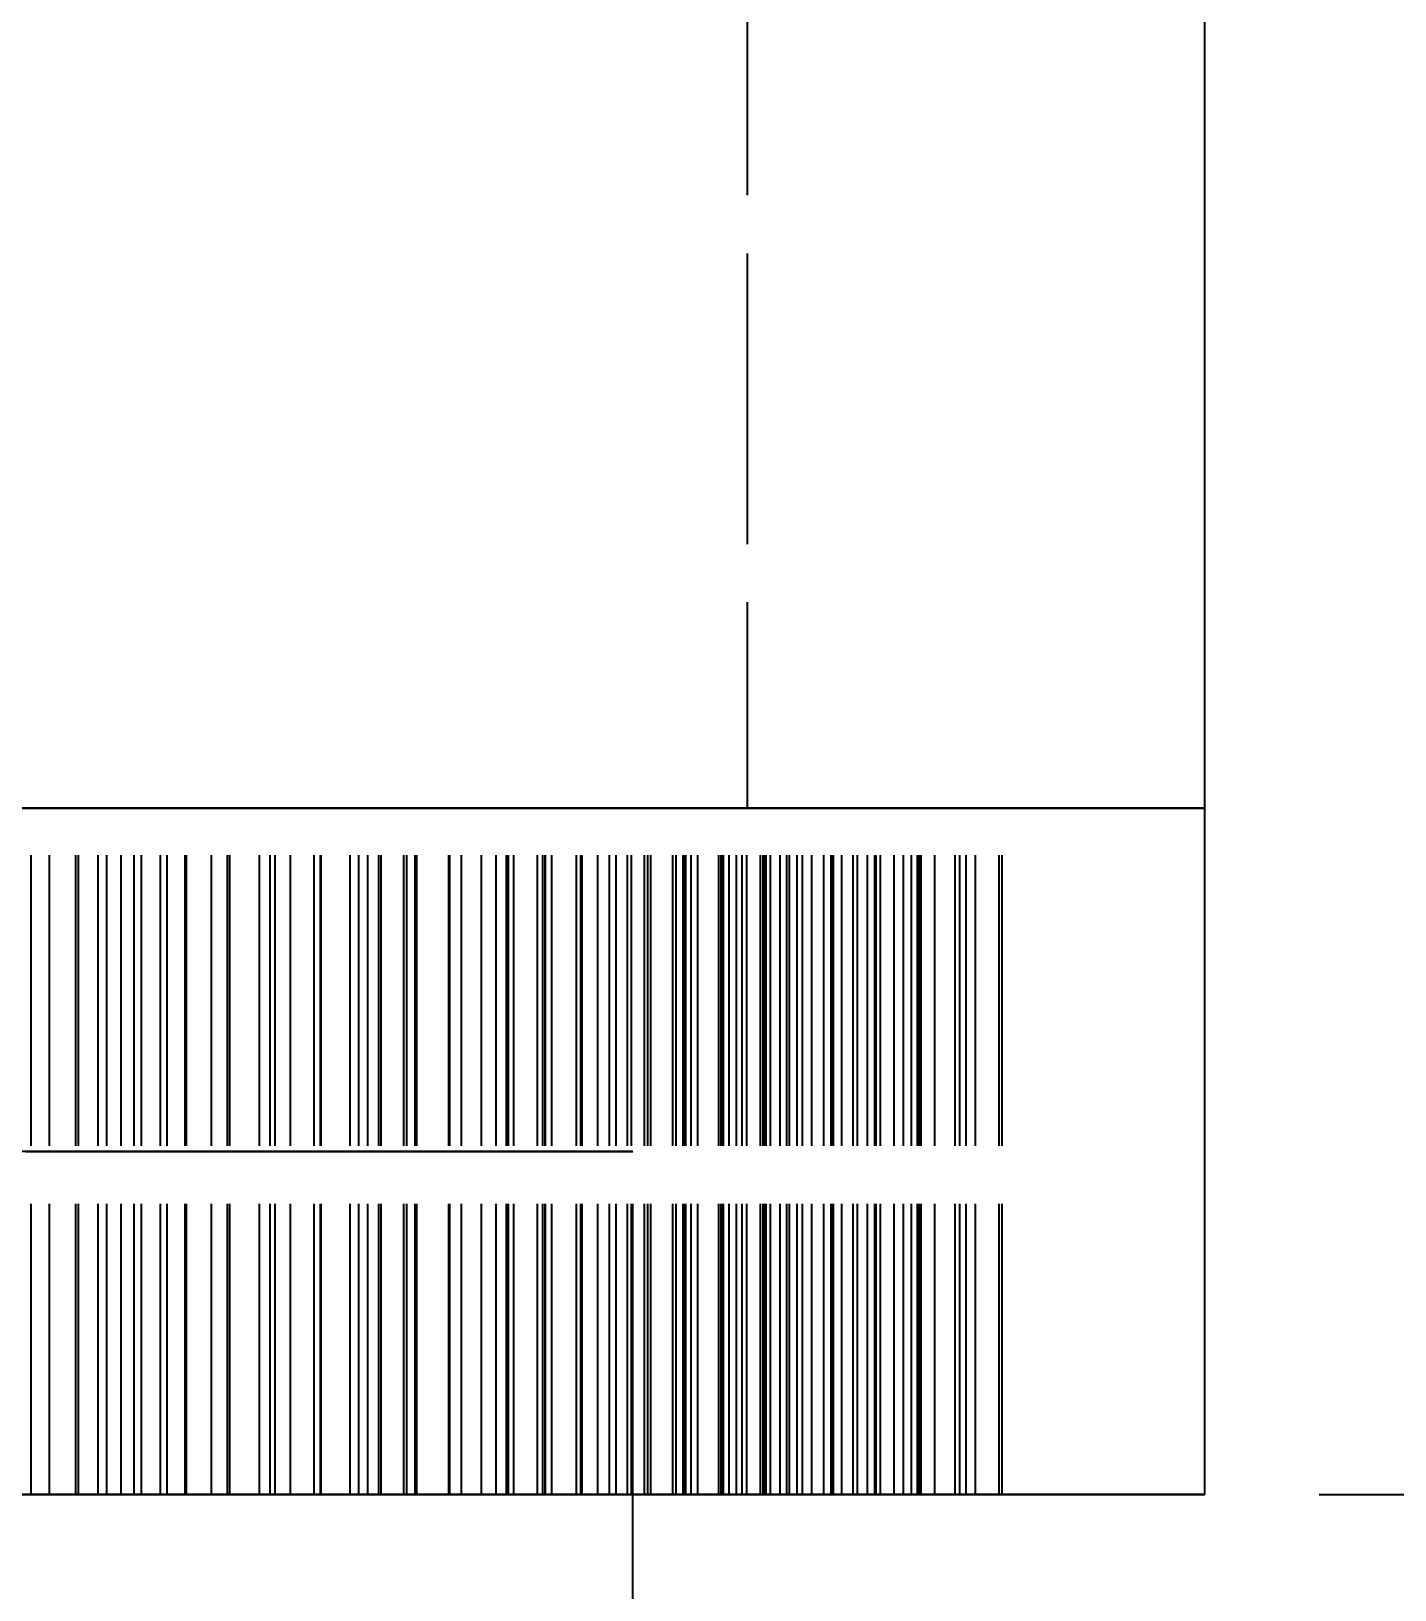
# Model space of a CAD drawing. Header units: millimetres. Extents: x -9 to 243, y -53 to 196.
# Drawn here: x 174.72 to 180.68, y -18.62 to -11.81 of the extents above; entities that cross this region are included whole.
import ezdxf

# ---------------------------------------------------------------- set-up
doc = ezdxf.new("R2010")
doc.units = ezdxf.units.MM
doc.linetypes.add('DASHED', pattern=[1.524, 1.27, -0.254])
for name, color, linetype in [('DIMS', 3, 'CONTINUOUS'), ('HIDDEN', 8, 'DASHED'), ('VISIBLE', 7, 'CONTINUOUS')]:
    doc.layers.add(name, color=color, linetype=linetype)
doc.styles.add('OpenSansCondensed-Light', font='OpenSansCondensed-Light.ttf')
doc.dimstyles.new('EZDXF', dxfattribs={"dimtxt": 0.25, "dimasz": 0.175, "dimexe": 0.375, "dimexo": 0.125, "dimgap": 0.1, "dimtad": 1, "dimlfac": 100, "dimzin": 12, "dimdsep": 46, "dimtxsty": 'OpenSansCondensed-Light', "dimblk": 'ARCHTICK', "dimcen": 2.5, "dimazin": 3, "dimtfac": 0.5, "dimtmove": 2, "dimatfit": 3})

# ---------------------------------------------------------------- blocks, each defined once
blk = doc.blocks.new('_ARCHTICK')
at = {"color": 0, "linetype": 'BYBLOCK', "const_width": 0.15}
blk.add_lwpolyline([(-0.5, -0.5), (0.5, 0.5)], dxfattribs=at)

msp = doc.modelspace()

# ---------------------------------------------------------------- linework, layer by layer
at = {"layer": 'HIDDEN'}
for points in [[(177.85, 23.8), (177.85, -15.2)], [(179.85, -15.2), (179.18333, -15.2), (178.51667, -15.2), (177.85, -15.2), (177.18333, -15.2), (176.51667, -15.2), (175.85, -15.2), (175.18333, -15.2), (174.51667, -15.2), (173.85, -15.2), (173.18333, -15.2), (172.51667, -15.2), (171.85, -15.2), (171.18333, -15.2), (170.51667, -15.2)], [(179.85, -15.2), (179.18333, -15.2), (178.51667, -15.2), (177.85, -15.2), (177.18333, -15.2), (176.51667, -15.2), (175.85, -15.2), (175.18333, -15.2), (174.51667, -15.2), (173.85, -15.2), (173.18333, -15.2), (172.51667, -15.2), (171.85, -15.2), (171.18333, -15.2), (170.51667, -15.2)], [(177.85, -15.2), (177.24683, -15.2), (176.64365, -15.2), (176.04048, -15.2), (175.4373, -15.2), (174.83413, -15.2), (174.23095, -15.2), (173.62778, -15.2), (173.0246, -15.2), (172.42143, -15.2), (171.81825, -15.2), (171.21508, -15.2), (170.6119, -15.2)], [(170.91349, -15.2), (171.21508, -15.2), (171.51667, -15.2), (171.81825, -15.2), (172.11984, -15.2), (172.42143, -15.2), (172.72302, -15.2), (173.0246, -15.2), (173.32619, -15.2), (173.62778, -15.2), (173.92937, -15.2), (174.23095, -15.2), (174.53254, -15.2), (174.83413, -15.2), (175.13571, -15.2), (175.4373, -15.2), (175.73889, -15.2), (176.04048, -15.2), (176.34206, -15.2), (176.64365, -15.2), (176.94524, -15.2), (177.24683, -15.2), (177.54841, -15.2), (177.85, -15.2)], [(174.72142, -15.2), (174.53006, -15.2)], [(174.72142, -15.2), (174.91617, -15.2)], [(174.91617, -15.2), (174.72142, -15.2)], [(174.72142, -18.2), (174.72142, -15.2)], [(174.72142, -18.2), (174.72142, -15.2)], [(174.92823, -15.2), (174.80085, -15.2)], [(174.80085, -15.2), (175.01459, -15.2)], [(175.01459, -15.2), (174.80085, -15.2)], [(174.80085, -15.2), (174.92823, -15.2)], [(174.80085, -18.2), (174.80085, -15.2)], [(174.80085, -18.2), (174.80085, -15.2)], [(174.91617, -15.2), (175.11411, -15.2)], [(175.11411, -15.2), (174.91617, -15.2)], [(174.91617, -18.2), (174.91617, -15.2)], [(174.91617, -18.2), (174.91617, -15.2)], [(175.05161, -15.2), (174.92823, -15.2)], [(174.92823, -15.2), (175.05161, -15.2)], [(174.92823, -18.2), (174.92823, -15.2)], [(174.92823, -18.2), (174.92823, -15.2)], [(175.01459, -15.2), (175.20303, -15.2)], [(175.20303, -15.2), (175.01459, -15.2)], [(175.01459, -18.2), (175.01459, -15.2)], [(175.01459, -18.2), (175.01459, -15.2)], [(175.17123, -15.2), (175.05161, -15.2)], [(175.05161, -15.2), (175.17123, -15.2)], [(175.05161, -18.2), (175.05161, -15.2)], [(175.05161, -18.2), (175.05161, -15.2)], [(175.11411, -15.2), (175.31503, -15.2)], [(175.31503, -15.2), (175.11411, -15.2)], [(175.11411, -18.2), (175.11411, -15.2)], [(175.11411, -18.2), (175.11411, -15.2)], [(175.28724, -15.2), (175.17123, -15.2)], [(175.17123, -15.2), (175.28724, -15.2)], [(175.17123, -18.2), (175.17123, -15.2)], [(175.17123, -18.2), (175.17123, -15.2)], [(175.20303, -15.2), (175.395, -15.2)], [(175.395, -15.2), (175.20303, -15.2)], [(175.20303, -18.2), (175.20303, -15.2)], [(175.20303, -18.2), (175.20303, -15.2)], [(175.39977, -15.2), (175.28724, -15.2)], [(175.28724, -15.2), (175.39977, -15.2)], [(175.28724, -18.2), (175.28724, -15.2)], [(175.28724, -18.2), (175.28724, -15.2)], [(175.31503, -15.2), (175.50888, -15.2)], [(175.50888, -15.2), (175.31503, -15.2)], [(175.31503, -18.2), (175.31503, -15.2)], [(175.31503, -18.2), (175.31503, -15.2)], [(175.395, -15.2), (175.59019, -15.2)], [(175.59019, -15.2), (175.395, -15.2)], [(175.395, -18.2), (175.395, -15.2)], [(175.395, -18.2), (175.395, -15.2)], [(175.50888, -15.2), (175.39977, -15.2)], [(175.39977, -15.2), (175.50888, -15.2)], [(175.39977, -18.2), (175.39977, -15.2)], [(175.39977, -18.2), (175.39977, -15.2)], [(175.50888, -18.2), (175.50888, -15.2)], [(175.50888, -18.2), (175.50888, -15.2)], [(175.71869, -15.2), (175.57981, -15.2)], [(175.57981, -15.2), (175.76566, -15.2)], [(175.76566, -15.2), (175.57981, -15.2)], [(175.57981, -15.2), (175.71869, -15.2)], [(175.57981, -18.2), (175.57981, -15.2)], [(175.57981, -18.2), (175.57981, -15.2)], [(175.59019, -15.2), (175.78836, -15.2)], [(175.78836, -15.2), (175.59019, -15.2)], [(175.59019, -18.2), (175.59019, -15.2)], [(175.59019, -18.2), (175.59019, -15.2)], [(175.85406, -15.2), (175.71869, -15.2)], [(175.71869, -15.2), (175.85406, -15.2)], [(175.71869, -18.2), (175.71869, -15.2)], [(175.71869, -18.2), (175.71869, -15.2)], [(175.76566, -15.2), (175.95763, -15.2)], [(175.95763, -15.2), (175.76566, -15.2)], [(175.76566, -18.2), (175.76566, -15.2)], [(175.76566, -18.2), (175.76566, -15.2)], [(175.78836, -15.2), (175.98929, -15.2)], [(175.98929, -15.2), (175.78836, -15.2)], [(175.78836, -18.2), (175.78836, -15.2)], [(175.78836, -18.2), (175.78836, -15.2)], [(175.98611, -15.2), (175.85406, -15.2)], [(175.85406, -15.2), (175.98611, -15.2)], [(175.85406, -18.2), (175.85406, -15.2)], [(175.85406, -18.2), (175.85406, -15.2)], [(175.95763, -15.2), (176.15264, -15.2)], [(176.15264, -15.2), (175.95763, -15.2)], [(175.95763, -18.2), (175.95763, -15.2)], [(175.95763, -18.2), (175.95763, -15.2)], [(176.11497, -15.2), (175.98611, -15.2)], [(175.98611, -15.2), (176.11497, -15.2)], [(175.98611, -18.2), (175.98611, -15.2)], [(175.98611, -18.2), (175.98611, -15.2)], [(175.98929, -15.2), (176.19282, -15.2)], [(176.19282, -15.2), (175.98929, -15.2)], [(175.98929, -18.2), (175.98929, -15.2)], [(175.98929, -18.2), (175.98929, -15.2)], [(176.24072, -15.2), (176.11497, -15.2)], [(176.11497, -15.2), (176.24072, -15.2)], [(176.11497, -18.2), (176.11497, -15.2)], [(176.11497, -18.2), (176.11497, -15.2)], [(176.15264, -15.2), (176.3504, -15.2)], [(176.3504, -15.2), (176.15264, -15.2)], [(176.15264, -18.2), (176.15264, -15.2)], [(176.15264, -18.2), (176.15264, -15.2)], [(176.19282, -15.2), (176.36345, -15.2)], [(176.36345, -15.2), (176.19282, -15.2)], [(176.19282, -18.2), (176.19282, -15.2)], [(176.19282, -18.2), (176.19282, -15.2)], [(176.36345, -15.2), (176.24072, -15.2)], [(176.24072, -15.2), (176.36345, -15.2)], [(176.24072, -18.2), (176.24072, -15.2)], [(176.24072, -18.2), (176.24072, -15.2)], [(176.39976, -15.2), (176.25026, -15.2)], [(176.25026, -15.2), (176.40702, -15.2)], [(176.40702, -15.2), (176.25026, -15.2)], [(176.25026, -15.2), (176.39976, -15.2)], [(176.25026, -18.2), (176.25026, -15.2)], [(176.25026, -18.2), (176.25026, -15.2)], [(176.3504, -15.2), (176.55069, -15.2)], [(176.55069, -15.2), (176.3504, -15.2)], [(176.3504, -18.2), (176.3504, -15.2)], [(176.3504, -18.2), (176.3504, -15.2)], [(176.36345, -18.2), (176.36345, -15.2)], [(176.36345, -18.2), (176.36345, -15.2)], [(176.54624, -15.2), (176.39976, -15.2)], [(176.39976, -15.2), (176.54624, -15.2)], [(176.39976, -18.2), (176.39976, -15.2)], [(176.39976, -18.2), (176.39976, -15.2)], [(176.40702, -15.2), (176.60129, -15.2)], [(176.60129, -15.2), (176.40702, -15.2)], [(176.40702, -18.2), (176.40702, -15.2)], [(176.40702, -18.2), (176.40702, -15.2)], [(176.68986, -15.2), (176.54624, -15.2)], [(176.54624, -15.2), (176.68986, -15.2)], [(176.54624, -18.2), (176.54624, -15.2)], [(176.54624, -18.2), (176.54624, -15.2)], [(176.55069, -15.2), (176.75332, -15.2)], [(176.75332, -15.2), (176.55069, -15.2)], [(176.55069, -18.2), (176.55069, -15.2)], [(176.55069, -18.2), (176.55069, -15.2)], [(176.60129, -15.2), (176.79807, -15.2)], [(176.79807, -15.2), (176.60129, -15.2)], [(176.60129, -18.2), (176.60129, -15.2)], [(176.60129, -18.2), (176.60129, -15.2)], [(176.83072, -15.2), (176.68986, -15.2)], [(176.68986, -15.2), (176.83072, -15.2)], [(176.68986, -18.2), (176.68986, -15.2)], [(176.68986, -18.2), (176.68986, -15.2)], [(176.75332, -15.2), (176.95814, -15.2)], [(176.95814, -15.2), (176.75332, -15.2)], [(176.75332, -18.2), (176.75332, -15.2)], [(176.75332, -18.2), (176.75332, -15.2)], [(176.79807, -15.2), (176.99711, -15.2)], [(176.99711, -15.2), (176.79807, -15.2)], [(176.79807, -18.2), (176.79807, -15.2)], [(176.79807, -18.2), (176.79807, -15.2)], [(176.967, -15.2), (176.80787, -15.2)], [(176.80787, -15.2), (176.93451, -15.2)], [(176.93451, -15.2), (176.80787, -15.2)], [(176.80787, -15.2), (176.967, -15.2)], [(176.80787, -18.2), (176.80787, -15.2)], [(176.80787, -18.2), (176.80787, -15.2)], [(176.9689, -15.2), (176.83072, -15.2)], [(176.83072, -15.2), (176.9689, -15.2)], [(176.83072, -18.2), (176.83072, -15.2)], [(176.83072, -18.2), (176.83072, -15.2)], [(176.93451, -15.2), (177.12982, -15.2)], [(177.12982, -15.2), (176.93451, -15.2)], [(176.93451, -18.2), (176.93451, -15.2)], [(176.93451, -18.2), (176.93451, -15.2)], [(176.95814, -15.2), (177.10443, -15.2)], [(177.10443, -15.2), (176.95814, -15.2)], [(176.95814, -18.2), (176.95814, -15.2)], [(176.95814, -18.2), (176.95814, -15.2)], [(177.12364, -15.2), (176.967, -15.2)], [(176.967, -15.2), (177.12364, -15.2)], [(176.967, -18.2), (176.967, -15.2)], [(176.967, -18.2), (176.967, -15.2)], [(177.10443, -15.2), (176.9689, -15.2)], [(176.9689, -15.2), (177.10443, -15.2)], [(176.9689, -18.2), (176.9689, -15.2)], [(176.9689, -18.2), (176.9689, -15.2)], [(176.99711, -15.2), (177.19823, -15.2)], [(177.19823, -15.2), (176.99711, -15.2)], [(176.99711, -18.2), (176.99711, -15.2)], [(176.99711, -18.2), (176.99711, -15.2)], [(177.10443, -18.2), (177.10443, -15.2)], [(177.10443, -18.2), (177.10443, -15.2)], [(177.2779, -15.2), (177.12364, -15.2)], [(177.12364, -15.2), (177.2779, -15.2)], [(177.12364, -18.2), (177.12364, -15.2)], [(177.12364, -18.2), (177.12364, -15.2)], [(177.12982, -15.2), (177.32709, -15.2)], [(177.32709, -15.2), (177.12982, -15.2)], [(177.12982, -18.2), (177.12982, -15.2)], [(177.12982, -18.2), (177.12982, -15.2)], [(177.19823, -15.2), (177.40124, -15.2)], [(177.40124, -15.2), (177.19823, -15.2)], [(177.19823, -18.2), (177.19823, -15.2)], [(177.19823, -18.2), (177.19823, -15.2)], [(177.41675, -15.2), (177.24902, -15.2)], [(177.24902, -15.2), (177.34473, -15.2)], [(177.34473, -15.2), (177.24902, -15.2)], [(177.24902, -15.2), (177.41675, -15.2)], [(177.24902, -18.2), (177.24902, -15.2)], [(177.24902, -18.2), (177.24902, -15.2)], [(177.42986, -15.2), (177.2779, -15.2)], [(177.2779, -15.2), (177.42986, -15.2)], [(177.2779, -18.2), (177.2779, -15.2)], [(177.2779, -18.2), (177.2779, -15.2)], [(177.32709, -15.2), (177.52614, -15.2)], [(177.52614, -15.2), (177.32709, -15.2)], [(177.32709, -18.2), (177.32709, -15.2)], [(177.32709, -18.2), (177.32709, -15.2)], [(177.34473, -15.2), (177.5398, -15.2)], [(177.5398, -15.2), (177.34473, -15.2)], [(177.34473, -18.2), (177.34473, -15.2)], [(177.34473, -18.2), (177.34473, -15.2)], [(177.40124, -15.2), (177.60602, -15.2)], [(177.60602, -15.2), (177.40124, -15.2)], [(177.40124, -18.2), (177.40124, -15.2)], [(177.40124, -18.2), (177.40124, -15.2)], [(177.58253, -15.2), (177.41675, -15.2)], [(177.41675, -15.2), (177.58253, -15.2)], [(177.41675, -18.2), (177.41675, -15.2)], [(177.41675, -18.2), (177.41675, -15.2)], [(177.57956, -15.2), (177.42986, -15.2)], [(177.42986, -15.2), (177.57956, -15.2)], [(177.42986, -18.2), (177.42986, -15.2)], [(177.42986, -18.2), (177.42986, -15.2)], [(177.52614, -15.2), (177.72677, -15.2)], [(177.72677, -15.2), (177.52614, -15.2)], [(177.52614, -18.2), (177.52614, -15.2)], [(177.52614, -18.2), (177.52614, -15.2)], [(177.5398, -15.2), (177.73629, -15.2)], [(177.73629, -15.2), (177.5398, -15.2)], [(177.5398, -18.2), (177.5398, -15.2)], [(177.5398, -18.2), (177.5398, -15.2)], [(177.74609, -15.2), (177.57084, -15.2)], [(177.57084, -15.2), (177.63499, -15.2)], [(177.63499, -15.2), (177.57084, -15.2)], [(177.57084, -15.2), (177.74609, -15.2)], [(177.57084, -18.2), (177.57084, -15.2)], [(177.57084, -18.2), (177.57084, -15.2)], [(177.72703, -15.2), (177.57956, -15.2)], [(177.57956, -15.2), (177.72703, -15.2)], [(177.57956, -18.2), (177.57956, -15.2)], [(177.57956, -18.2), (177.57956, -15.2)], [(177.74644, -15.2), (177.58253, -15.2)], [(177.58253, -15.2), (177.74644, -15.2)], [(177.58253, -18.2), (177.58253, -15.2)], [(177.58253, -18.2), (177.58253, -15.2)], [(177.60602, -15.2), (177.72703, -15.2)], [(177.72703, -15.2), (177.60602, -15.2)], [(177.60602, -18.2), (177.60602, -15.2)], [(177.60602, -18.2), (177.60602, -15.2)], [(177.63499, -15.2), (177.82856, -15.2)], [(177.82856, -15.2), (177.63499, -15.2)], [(177.63499, -18.2), (177.63499, -15.2)], [(177.63499, -18.2), (177.63499, -15.2)], [(177.72677, -15.2), (177.92885, -15.2)], [(177.92885, -15.2), (177.72677, -15.2)], [(177.72677, -18.2), (177.72677, -15.2)], [(177.72677, -18.2), (177.72677, -15.2)], [(177.72703, -18.2), (177.72703, -15.2)], [(177.72703, -18.2), (177.72703, -15.2)], [(177.73629, -15.2), (177.93404, -15.2)], [(177.93404, -15.2), (177.73629, -15.2)], [(177.73629, -18.2), (177.73629, -15.2)], [(177.73629, -18.2), (177.73629, -15.2)], [(177.91994, -15.2), (177.74609, -15.2)], [(177.74609, -15.2), (177.91994, -15.2)], [(177.74609, -18.2), (177.74609, -15.2)], [(177.74609, -18.2), (177.74609, -15.2)], [(177.90851, -15.2), (177.74644, -15.2)], [(177.74644, -15.2), (177.90851, -15.2)], [(177.74644, -18.2), (177.74644, -15.2)], [(177.74644, -18.2), (177.74644, -15.2)], [(177.95288, -15.2), (177.77125, -15.2)], [(177.77125, -15.2), (177.80343, -15.2)], [(177.80343, -15.2), (177.77125, -15.2)], [(177.77125, -15.2), (177.95288, -15.2)], [(177.77125, -18.2), (177.77125, -15.2)], [(177.77125, -18.2), (177.77125, -15.2)], [(177.80343, -15.2), (177.99425, -15.2)], [(177.99425, -15.2), (177.80343, -15.2)], [(177.80343, -18.2), (177.80343, -15.2)], [(177.80343, -18.2), (177.80343, -15.2)], [(177.82856, -15.2), (178.023, -15.2)], [(178.023, -15.2), (177.82856, -15.2)], [(177.82856, -18.2), (177.82856, -15.2)], [(177.82856, -18.2), (177.82856, -15.2)], [(178.03578, -15.2), (177.84895, -15.2)], [(177.84895, -15.2), (178.03578, -15.2)], [(177.84895, -18.2), (177.84895, -15.2)], [(177.84895, -18.2), (177.84895, -15.2)], [(178.06876, -15.2), (177.90851, -15.2)], [(177.90851, -15.2), (178.06876, -15.2)], [(177.90851, -18.2), (177.90851, -15.2)], [(177.90851, -18.2), (177.90851, -15.2)], [(178.09242, -15.2), (177.91994, -15.2)], [(177.91994, -15.2), (178.09242, -15.2)], [(177.91994, -18.2), (177.91994, -15.2)], [(177.91994, -18.2), (177.91994, -15.2)], [(177.92885, -15.2), (178.13226, -15.2)], [(178.13226, -15.2), (177.92885, -15.2)], [(177.92885, -18.2), (177.92885, -15.2)], [(177.92885, -18.2), (177.92885, -15.2)], [(177.93404, -15.2), (178.13289, -15.2)], [(178.13289, -15.2), (177.93404, -15.2)], [(177.93404, -18.2), (177.93404, -15.2)], [(177.93404, -18.2), (177.93404, -15.2)], [(178.13367, -15.2), (177.95288, -15.2)], [(177.95288, -15.2), (178.13367, -15.2)], [(177.95288, -18.2), (177.95288, -15.2)], [(177.95288, -18.2), (177.95288, -15.2)], [(177.99425, -15.2), (178.18537, -15.2)], [(178.18537, -15.2), (177.99425, -15.2)], [(177.99425, -18.2), (177.99425, -15.2)], [(177.99425, -18.2), (177.99425, -15.2)], [(178.023, -15.2), (178.21817, -15.2)], [(178.21817, -15.2), (178.023, -15.2)], [(178.023, -18.2), (178.023, -15.2)], [(178.023, -18.2), (178.023, -15.2)], [(178.22234, -15.2), (178.03578, -15.2)], [(178.03578, -15.2), (178.22234, -15.2)], [(178.03578, -18.2), (178.03578, -15.2)], [(178.03578, -18.2), (178.03578, -15.2)], [(178.2272, -15.2), (178.06876, -15.2)], [(178.06876, -15.2), (178.2272, -15.2)], [(178.06876, -18.2), (178.06876, -15.2)], [(178.06876, -18.2), (178.06876, -15.2)], [(178.26355, -15.2), (178.09242, -15.2)], [(178.09242, -15.2), (178.26355, -15.2)], [(178.09242, -18.2), (178.09242, -15.2)], [(178.09242, -18.2), (178.09242, -15.2)], [(178.13226, -15.2), (178.2272, -15.2)], [(178.2272, -15.2), (178.13226, -15.2)], [(178.13226, -18.2), (178.13226, -15.2)], [(178.13226, -18.2), (178.13226, -15.2)], [(178.13289, -15.2), (178.33273, -15.2)], [(178.33273, -15.2), (178.13289, -15.2)], [(178.13289, -18.2), (178.13289, -15.2)], [(178.13289, -18.2), (178.13289, -15.2)], [(178.31361, -15.2), (178.13367, -15.2)], [(178.13367, -15.2), (178.31361, -15.2)], [(178.13367, -18.2), (178.13367, -15.2)], [(178.13367, -18.2), (178.13367, -15.2)], [(178.18537, -15.2), (178.37669, -15.2)], [(178.37669, -15.2), (178.18537, -15.2)], [(178.18537, -18.2), (178.18537, -15.2)], [(178.18537, -18.2), (178.18537, -15.2)], [(178.21817, -15.2), (178.41395, -15.2)], [(178.41395, -15.2), (178.21817, -15.2)], [(178.21817, -18.2), (178.21817, -15.2)], [(178.21817, -18.2), (178.21817, -15.2)], [(178.40857, -15.2), (178.22234, -15.2)], [(178.22234, -15.2), (178.40857, -15.2)], [(178.22234, -18.2), (178.22234, -15.2)], [(178.22234, -18.2), (178.22234, -15.2)], [(178.2272, -18.2), (178.2272, -15.2)], [(178.2272, -18.2), (178.2272, -15.2)], [(178.43332, -15.2), (178.26355, -15.2)], [(178.26355, -15.2), (178.43332, -15.2)], [(178.26355, -18.2), (178.26355, -15.2)], [(178.26355, -18.2), (178.26355, -15.2)], [(178.49269, -15.2), (178.31361, -15.2)], [(178.31361, -15.2), (178.49269, -15.2)], [(178.31361, -18.2), (178.31361, -15.2)], [(178.31361, -18.2), (178.31361, -15.2)], [(178.33273, -15.2), (178.53345, -15.2)], [(178.53345, -15.2), (178.33273, -15.2)], [(178.33273, -18.2), (178.33273, -15.2)], [(178.33273, -18.2), (178.33273, -15.2)], [(178.37669, -15.2), (178.56813, -15.2)], [(178.56813, -15.2), (178.37669, -15.2)], [(178.37669, -18.2), (178.37669, -15.2)], [(178.37669, -18.2), (178.37669, -15.2)], [(178.59444, -15.2), (178.40857, -15.2)], [(178.40857, -15.2), (178.59444, -15.2)], [(178.40857, -18.2), (178.40857, -15.2)], [(178.40857, -18.2), (178.40857, -15.2)], [(178.41395, -15.2), (178.61025, -15.2)], [(178.61025, -15.2), (178.41395, -15.2)], [(178.41395, -18.2), (178.41395, -15.2)], [(178.41395, -18.2), (178.41395, -15.2)], [(178.60171, -15.2), (178.43332, -15.2)], [(178.43332, -15.2), (178.60171, -15.2)], [(178.43332, -18.2), (178.43332, -15.2)], [(178.43332, -18.2), (178.43332, -15.2)], [(178.67087, -15.2), (178.49269, -15.2)], [(178.49269, -15.2), (178.67087, -15.2)], [(178.49269, -18.2), (178.49269, -15.2)], [(178.49269, -18.2), (178.49269, -15.2)], [(178.53345, -15.2), (178.60171, -15.2)], [(178.60171, -15.2), (178.53345, -15.2)], [(178.53345, -18.2), (178.53345, -15.2)], [(178.53345, -18.2), (178.53345, -15.2)], [(178.56813, -15.2), (178.75962, -15.2)], [(178.75962, -15.2), (178.56813, -15.2)], [(178.56813, -18.2), (178.56813, -15.2)], [(178.56813, -18.2), (178.56813, -15.2)], [(178.77987, -15.2), (178.59444, -15.2)], [(178.59444, -15.2), (178.77987, -15.2)], [(178.59444, -18.2), (178.59444, -15.2)], [(178.59444, -18.2), (178.59444, -15.2)], [(178.60171, -18.2), (178.60171, -15.2)], [(178.60171, -18.2), (178.60171, -15.2)], [(178.61025, -15.2), (178.80698, -15.2)], [(178.80698, -15.2), (178.61025, -15.2)], [(178.61025, -18.2), (178.61025, -15.2)], [(178.61025, -18.2), (178.61025, -15.2)], [(178.84811, -15.2), (178.67087, -15.2)], [(178.67087, -15.2), (178.84811, -15.2)], [(178.67087, -18.2), (178.67087, -15.2)], [(178.67087, -18.2), (178.67087, -15.2)], [(178.75962, -15.2), (178.95109, -15.2)], [(178.95109, -15.2), (178.75962, -15.2)], [(178.75962, -18.2), (178.75962, -15.2)], [(178.75962, -18.2), (178.75962, -15.2)], [(178.96483, -15.2), (178.77987, -15.2)], [(178.77987, -15.2), (178.96483, -15.2)], [(178.77987, -18.2), (178.77987, -15.2)], [(178.77987, -18.2), (178.77987, -15.2)], [(178.80698, -15.2), (178.84811, -15.2)], [(178.84811, -15.2), (178.80698, -15.2)], [(178.80698, -18.2), (178.80698, -15.2)], [(178.80698, -18.2), (178.80698, -15.2)], [(178.84811, -18.2), (178.84811, -15.2)], [(178.84811, -18.2), (178.84811, -15.2)], [(178.95109, -15.2), (178.96483, -15.2)], [(178.96483, -15.2), (178.95109, -15.2)], [(178.95109, -18.2), (178.95109, -15.2)], [(178.95109, -18.2), (178.95109, -15.2)], [(178.96483, -18.2), (178.96483, -15.2)], [(178.96483, -18.2), (178.96483, -15.2)], [(177.35, -16.7), (177.25468, -16.7), (177.15936, -16.7), (177.06404, -16.7), (176.96873, -16.7), (176.87341, -16.7), (176.77809, -16.7), (176.68277, -16.7), (176.58745, -16.7), (176.49213, -16.7), (176.39681, -16.7), (176.3015, -16.7), (176.20618, -16.7), (176.11086, -16.7), (176.01554, -16.7), (175.92022, -16.7), (175.8249, -16.7), (175.72958, -16.7), (175.63427, -16.7), (175.53895, -16.7), (175.44363, -16.7), (175.34831, -16.7), (175.25299, -16.7), (175.15767, -16.7), (175.06235, -16.7), (174.96704, -16.7), (174.87172, -16.7), (174.7764, -16.7), (174.68108, -16.7)], [(174.69845, -16.7), (174.7561, -16.7), (174.81374, -16.7), (174.87138, -16.7), (174.92902, -16.7), (174.98667, -16.7), (175.04431, -16.7), (175.10195, -16.7), (175.15959, -16.7), (175.21724, -16.7), (175.27488, -16.7), (175.33252, -16.7), (175.39016, -16.7), (175.4478, -16.7), (175.50545, -16.7), (175.56309, -16.7), (175.62073, -16.7), (175.67837, -16.7), (175.73602, -16.7), (175.79366, -16.7), (175.8513, -16.7), (175.90894, -16.7), (175.96659, -16.7), (176.02423, -16.7), (176.08187, -16.7), (176.13951, -16.7), (176.19715, -16.7), (176.2548, -16.7), (176.31244, -16.7), (176.37008, -16.7), (176.42772, -16.7), (176.48537, -16.7), (176.54301, -16.7), (176.60065, -16.7), (176.65829, -16.7), (176.71593, -16.7), (176.77358, -16.7), (176.83122, -16.7), (176.88886, -16.7), (176.9465, -16.7), (177.00415, -16.7), (177.06179, -16.7), (177.11943, -16.7), (177.17707, -16.7), (177.23472, -16.7), (177.29236, -16.7), (177.35, -16.7)], [(177.35, -18.2), (177.35, -16.7)], [(179.85, -18.2), (179.18333, -18.2), (178.51667, -18.2), (177.85, -18.2), (177.18333, -18.2), (176.51667, -18.2), (175.85, -18.2), (175.18333, -18.2), (174.51667, -18.2), (173.85, -18.2), (173.18333, -18.2), (172.51667, -18.2), (171.85, -18.2), (171.18333, -18.2), (170.51667, -18.2)], [(174.72142, -18.2), (174.53006, -18.2)], [(174.72142, -18.2), (174.91617, -18.2)], [(174.91617, -18.2), (174.72142, -18.2)], [(174.92823, -18.2), (174.80085, -18.2)], [(174.80085, -18.2), (175.01459, -18.2)], [(175.01459, -18.2), (174.80085, -18.2)], [(174.80085, -18.2), (174.92823, -18.2)], [(174.91617, -18.2), (175.11411, -18.2)], [(175.11411, -18.2), (174.91617, -18.2)], [(175.05161, -18.2), (174.92823, -18.2)], [(174.92823, -18.2), (175.05161, -18.2)], [(175.01459, -18.2), (175.20303, -18.2)], [(175.20303, -18.2), (175.01459, -18.2)], [(175.17123, -18.2), (175.05161, -18.2)], [(175.05161, -18.2), (175.17123, -18.2)], [(175.11411, -18.2), (175.31503, -18.2)], [(175.31503, -18.2), (175.11411, -18.2)], [(175.28724, -18.2), (175.17123, -18.2)], [(175.17123, -18.2), (175.28724, -18.2)], [(175.20303, -18.2), (175.395, -18.2)], [(175.395, -18.2), (175.20303, -18.2)], [(175.39977, -18.2), (175.28724, -18.2)], [(175.28724, -18.2), (175.39977, -18.2)], [(175.31503, -18.2), (175.50888, -18.2)], [(175.50888, -18.2), (175.31503, -18.2)], [(175.395, -18.2), (175.59019, -18.2)], [(175.59019, -18.2), (175.395, -18.2)], [(175.50888, -18.2), (175.39977, -18.2)], [(175.39977, -18.2), (175.50888, -18.2)], [(175.71869, -18.2), (175.57981, -18.2)], [(175.57981, -18.2), (175.76566, -18.2)], [(175.76566, -18.2), (175.57981, -18.2)], [(175.57981, -18.2), (175.71869, -18.2)], [(175.59019, -18.2), (175.78836, -18.2)], [(175.78836, -18.2), (175.59019, -18.2)], [(175.85406, -18.2), (175.71869, -18.2)], [(175.71869, -18.2), (175.85406, -18.2)], [(175.76566, -18.2), (175.95763, -18.2)], [(175.95763, -18.2), (175.76566, -18.2)], [(175.78836, -18.2), (175.98929, -18.2)], [(175.98929, -18.2), (175.78836, -18.2)], [(175.98611, -18.2), (175.85406, -18.2)], [(175.85406, -18.2), (175.98611, -18.2)], [(175.95763, -18.2), (176.15264, -18.2)], [(176.15264, -18.2), (175.95763, -18.2)], [(176.11497, -18.2), (175.98611, -18.2)], [(175.98611, -18.2), (176.11497, -18.2)], [(175.98929, -18.2), (176.19282, -18.2)], [(176.19282, -18.2), (175.98929, -18.2)], [(176.24072, -18.2), (176.11497, -18.2)], [(176.11497, -18.2), (176.24072, -18.2)], [(176.15264, -18.2), (176.3504, -18.2)], [(176.3504, -18.2), (176.15264, -18.2)], [(176.19282, -18.2), (176.36345, -18.2)], [(176.36345, -18.2), (176.19282, -18.2)], [(176.36345, -18.2), (176.24072, -18.2)], [(176.24072, -18.2), (176.36345, -18.2)], [(176.39976, -18.2), (176.25026, -18.2)], [(176.25026, -18.2), (176.40702, -18.2)], [(176.40702, -18.2), (176.25026, -18.2)], [(176.25026, -18.2), (176.39976, -18.2)], [(176.3504, -18.2), (176.55069, -18.2)], [(176.55069, -18.2), (176.3504, -18.2)], [(176.54624, -18.2), (176.39976, -18.2)], [(176.39976, -18.2), (176.54624, -18.2)], [(176.40702, -18.2), (176.60129, -18.2)], [(176.60129, -18.2), (176.40702, -18.2)], [(176.68986, -18.2), (176.54624, -18.2)], [(176.54624, -18.2), (176.68986, -18.2)], [(176.55069, -18.2), (176.75332, -18.2)], [(176.75332, -18.2), (176.55069, -18.2)], [(176.60129, -18.2), (176.79807, -18.2)], [(176.79807, -18.2), (176.60129, -18.2)], [(176.83072, -18.2), (176.68986, -18.2)], [(176.68986, -18.2), (176.83072, -18.2)], [(176.75332, -18.2), (176.95814, -18.2)], [(176.95814, -18.2), (176.75332, -18.2)], [(176.79807, -18.2), (176.99711, -18.2)], [(176.99711, -18.2), (176.79807, -18.2)], [(176.967, -18.2), (176.80787, -18.2)], [(176.80787, -18.2), (176.93451, -18.2)], [(176.93451, -18.2), (176.80787, -18.2)], [(176.80787, -18.2), (176.967, -18.2)], [(176.9689, -18.2), (176.83072, -18.2)], [(176.83072, -18.2), (176.9689, -18.2)], [(176.93451, -18.2), (177.12982, -18.2)], [(177.12982, -18.2), (176.93451, -18.2)], [(176.95814, -18.2), (177.10443, -18.2)], [(177.10443, -18.2), (176.95814, -18.2)], [(177.12364, -18.2), (176.967, -18.2)], [(176.967, -18.2), (177.12364, -18.2)], [(177.10443, -18.2), (176.9689, -18.2)], [(176.9689, -18.2), (177.10443, -18.2)], [(176.99711, -18.2), (177.19823, -18.2)], [(177.19823, -18.2), (176.99711, -18.2)], [(177.2779, -18.2), (177.12364, -18.2)], [(177.12364, -18.2), (177.2779, -18.2)], [(177.12982, -18.2), (177.32709, -18.2)], [(177.32709, -18.2), (177.12982, -18.2)], [(177.19823, -18.2), (177.40124, -18.2)], [(177.40124, -18.2), (177.19823, -18.2)], [(177.41675, -18.2), (177.24902, -18.2)], [(177.24902, -18.2), (177.34473, -18.2)], [(177.34473, -18.2), (177.24902, -18.2)], [(177.24902, -18.2), (177.41675, -18.2)], [(177.42986, -18.2), (177.2779, -18.2)], [(177.2779, -18.2), (177.42986, -18.2)], [(177.32709, -18.2), (177.52614, -18.2)], [(177.52614, -18.2), (177.32709, -18.2)], [(177.34473, -18.2), (177.5398, -18.2)], [(177.5398, -18.2), (177.34473, -18.2)], [(177.40124, -18.2), (177.60602, -18.2)], [(177.60602, -18.2), (177.40124, -18.2)], [(177.58253, -18.2), (177.41675, -18.2)], [(177.41675, -18.2), (177.58253, -18.2)], [(177.57956, -18.2), (177.42986, -18.2)], [(177.42986, -18.2), (177.57956, -18.2)], [(177.52614, -18.2), (177.72677, -18.2)], [(177.72677, -18.2), (177.52614, -18.2)], [(177.5398, -18.2), (177.73629, -18.2)], [(177.73629, -18.2), (177.5398, -18.2)], [(177.74609, -18.2), (177.57084, -18.2)], [(177.57084, -18.2), (177.63499, -18.2)], [(177.63499, -18.2), (177.57084, -18.2)], [(177.57084, -18.2), (177.74609, -18.2)], [(177.72703, -18.2), (177.57956, -18.2)], [(177.57956, -18.2), (177.72703, -18.2)], [(177.74644, -18.2), (177.58253, -18.2)], [(177.58253, -18.2), (177.74644, -18.2)], [(177.60602, -18.2), (177.72703, -18.2)], [(177.72703, -18.2), (177.60602, -18.2)], [(177.63499, -18.2), (177.82856, -18.2)], [(177.82856, -18.2), (177.63499, -18.2)], [(177.72677, -18.2), (177.92885, -18.2)], [(177.92885, -18.2), (177.72677, -18.2)], [(177.73629, -18.2), (177.93404, -18.2)], [(177.93404, -18.2), (177.73629, -18.2)], [(177.91994, -18.2), (177.74609, -18.2)], [(177.74609, -18.2), (177.91994, -18.2)], [(177.90851, -18.2), (177.74644, -18.2)], [(177.74644, -18.2), (177.90851, -18.2)], [(177.95288, -18.2), (177.77125, -18.2)], [(177.77125, -18.2), (177.80343, -18.2)], [(177.80343, -18.2), (177.77125, -18.2)], [(177.77125, -18.2), (177.95288, -18.2)], [(177.80343, -18.2), (177.99425, -18.2)], [(177.99425, -18.2), (177.80343, -18.2)], [(177.82856, -18.2), (178.023, -18.2)], [(178.023, -18.2), (177.82856, -18.2)], [(178.03578, -18.2), (177.84895, -18.2)], [(177.84895, -18.2), (178.03578, -18.2)], [(178.06876, -18.2), (177.90851, -18.2)], [(177.90851, -18.2), (178.06876, -18.2)], [(178.09242, -18.2), (177.91994, -18.2)], [(177.91994, -18.2), (178.09242, -18.2)], [(177.92885, -18.2), (178.13226, -18.2)], [(178.13226, -18.2), (177.92885, -18.2)], [(177.93404, -18.2), (178.13289, -18.2)], [(178.13289, -18.2), (177.93404, -18.2)], [(178.13367, -18.2), (177.95288, -18.2)], [(177.95288, -18.2), (178.13367, -18.2)], [(177.99425, -18.2), (178.18537, -18.2)], [(178.18537, -18.2), (177.99425, -18.2)], [(178.023, -18.2), (178.21817, -18.2)], [(178.21817, -18.2), (178.023, -18.2)], [(178.22234, -18.2), (178.03578, -18.2)], [(178.03578, -18.2), (178.22234, -18.2)], [(178.2272, -18.2), (178.06876, -18.2)], [(178.06876, -18.2), (178.2272, -18.2)], [(178.26355, -18.2), (178.09242, -18.2)], [(178.09242, -18.2), (178.26355, -18.2)], [(178.13226, -18.2), (178.2272, -18.2)], [(178.2272, -18.2), (178.13226, -18.2)], [(178.13289, -18.2), (178.33273, -18.2)], [(178.33273, -18.2), (178.13289, -18.2)], [(178.31361, -18.2), (178.13367, -18.2)], [(178.13367, -18.2), (178.31361, -18.2)], [(178.18537, -18.2), (178.37669, -18.2)], [(178.37669, -18.2), (178.18537, -18.2)], [(178.21817, -18.2), (178.41395, -18.2)], [(178.41395, -18.2), (178.21817, -18.2)], [(178.40857, -18.2), (178.22234, -18.2)], [(178.22234, -18.2), (178.40857, -18.2)], [(178.43332, -18.2), (178.26355, -18.2)], [(178.26355, -18.2), (178.43332, -18.2)], [(178.49269, -18.2), (178.31361, -18.2)], [(178.31361, -18.2), (178.49269, -18.2)], [(178.33273, -18.2), (178.53345, -18.2)], [(178.53345, -18.2), (178.33273, -18.2)], [(178.37669, -18.2), (178.56813, -18.2)], [(178.56813, -18.2), (178.37669, -18.2)], [(178.59444, -18.2), (178.40857, -18.2)], [(178.40857, -18.2), (178.59444, -18.2)], [(178.41395, -18.2), (178.61025, -18.2)], [(178.61025, -18.2), (178.41395, -18.2)], [(178.60171, -18.2), (178.43332, -18.2)], [(178.43332, -18.2), (178.60171, -18.2)], [(178.67087, -18.2), (178.49269, -18.2)], [(178.49269, -18.2), (178.67087, -18.2)], [(178.53345, -18.2), (178.60171, -18.2)], [(178.60171, -18.2), (178.53345, -18.2)], [(178.56813, -18.2), (178.75962, -18.2)], [(178.75962, -18.2), (178.56813, -18.2)], [(178.77987, -18.2), (178.59444, -18.2)], [(178.59444, -18.2), (178.77987, -18.2)], [(178.61025, -18.2), (178.80698, -18.2)], [(178.80698, -18.2), (178.61025, -18.2)], [(178.84811, -18.2), (178.67087, -18.2)], [(178.67087, -18.2), (178.84811, -18.2)], [(178.75962, -18.2), (178.95109, -18.2)], [(178.95109, -18.2), (178.75962, -18.2)], [(178.96483, -18.2), (178.77987, -18.2)], [(178.77987, -18.2), (178.96483, -18.2)], [(178.80698, -18.2), (178.84811, -18.2)], [(178.84811, -18.2), (178.80698, -18.2)], [(178.95109, -18.2), (178.96483, -18.2)], [(178.96483, -18.2), (178.95109, -18.2)]]:
    msp.add_lwpolyline(points, dxfattribs=at)
at = {"layer": 'VISIBLE'}
for points in [[(179.85, -15.2), (179.85, 32.3)], [(174.51667, -15.2), (174.85, -15.2), (175.18333, -15.2), (175.51667, -15.2), (175.85, -15.2), (176.18333, -15.2), (176.51667, -15.2), (176.85, -15.2), (177.18333, -15.2), (177.51667, -15.2), (177.85, -15.2), (178.18333, -15.2), (178.51667, -15.2), (178.85, -15.2), (179.18333, -15.2), (179.51667, -15.2), (179.85, -15.2)], [(174.51667, -15.2), (174.85, -15.2), (175.18333, -15.2), (175.51667, -15.2), (175.85, -15.2), (176.18333, -15.2), (176.51667, -15.2), (176.85, -15.2), (177.18333, -15.2), (177.51667, -15.2), (177.85, -15.2), (178.18333, -15.2), (178.51667, -15.2), (178.85, -15.2), (179.18333, -15.2), (179.51667, -15.2), (179.85, -15.2)], [(179.85, -18.2), (179.85, -15.2)], [(174.51667, -18.2), (174.85, -18.2), (175.18333, -18.2), (175.51667, -18.2), (175.85, -18.2), (176.18333, -18.2), (176.51667, -18.2), (176.85, -18.2), (177.18333, -18.2), (177.51667, -18.2), (177.85, -18.2), (178.18333, -18.2), (178.51667, -18.2), (178.85, -18.2), (179.18333, -18.2), (179.51667, -18.2), (179.85, -18.2)], [(177.35, -20.2), (177.35, -18.2)]]:
    msp.add_lwpolyline(points, dxfattribs=at)

# ---------------------------------------------------------------- dimensions: what is measured, and where the dimension line sits
at = {"layer": 'DIMS'}
msp.add_linear_dim(base=(220.25, -20.2), p1=(179.85, -20.2), p2=(179.85, -18.2), angle=90, dimstyle='EZDXF', override={"dimtxt": 1.6, "dimasz": 1, "dimexe": 0.6, "dimexo": 0.5, "dimdec": 2}, dxfattribs=at).render()

doc.saveas('drawing.dxf')
